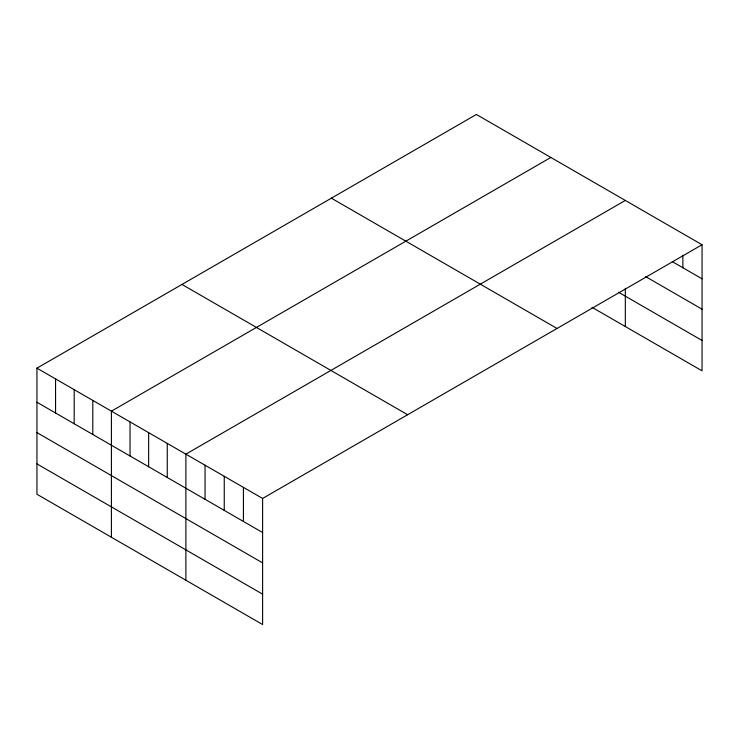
<?xml version="1.0" encoding="UTF-8"?>
<svg xmlns="http://www.w3.org/2000/svg" width="739" height="739" viewBox="0 0 739 739"><rect width="100%" height="100%" fill="white"/><g stroke="black" fill="none" stroke-linecap="round" stroke-linejoin="round"><path stroke-width="1.11" d="M702.05 244.738L262.613 498.455L262.613 624.538L36.95 494.262L36.95 368.17L476.387 114.462L702.05 244.738L702.05 370.83L592.013 307.304M550.86 157.453L111.413 411.161L111.413 537.253M625.323 200.445L185.886 454.152L185.886 580.244M672.324 261.652L702.05 278.815M645.47 276.515L702.05 309.179M618.469 292.21L702.05 340.467M331.377 198.181L557.03 328.467M181.97 284.441L407.623 414.727M36.95 368.17L262.613 498.455M36.95 402.247L262.613 532.533M36.95 432.611L262.613 562.896M36.95 463.898L262.613 594.174M682.873 255.251L682.873 267.749M625.323 288.349L625.323 326.536M243.427 487.38L243.427 521.457M224.25 476.304L224.25 510.381M205.063 465.228L205.063 499.305M167.263 443.409L167.263 477.486M148.65 432.657L148.65 466.734M130.036 421.914L130.036 455.991M92.8 400.418L92.8 434.495M74.186 389.665L74.186 423.743M55.564 378.913L55.564 412.99"/></g></svg>
